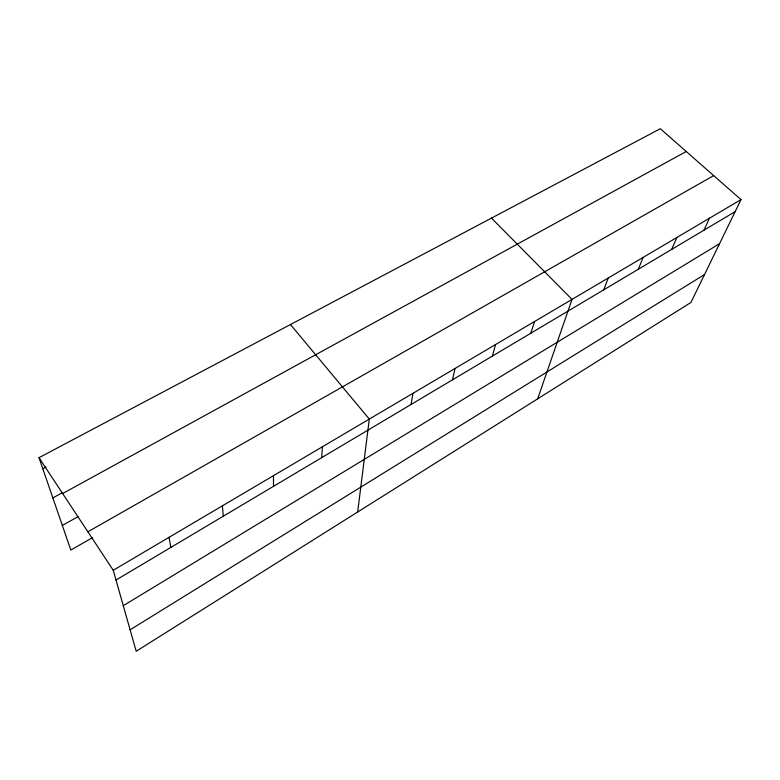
<?xml version="1.0" encoding="UTF-8"?>
<svg xmlns="http://www.w3.org/2000/svg" width="780" height="780" viewBox="0 0 780 780"><rect width="100%" height="100%" fill="white"/><g stroke="black" fill="none" stroke-linecap="round" stroke-linejoin="round"><path stroke-width="1.17" d="M321.701 457.655L322.384 446.794M357.679 512.002L369.301 419.094L290.472 324.538M411.011 404.508L413.01 393.276M452.478 379.84L455.052 368.452M492.404 356.08L495.514 344.565M530.878 333.187L534.475 321.565M537.664 398.834L572.013 299.393L491.468 218.117M603.759 289.819L608.225 278.011M638.313 269.256L643.159 257.38M671.687 249.395L676.894 237.461M703.95 230.197L709.488 218.224M741 199.612L690.934 302.455L136.188 651.28L113.246 570.277L39 457.675L660.309 128.72L741 199.612L113.246 570.277M130.114 629.821L704.554 274.492M123.279 605.699L719.55 243.682M116.015 580.047L735.15 211.633M92.674 537.547L70.814 550.066L39 457.675M87.877 531.794L713.661 175.597M62.341 525.457L77.941 516.711M52.855 497.913L62.449 492.648M62.644 493.535L686.234 151.495M42.812 468.751L46.03 467.025M169.046 537.332L170.839 547.423M222.407 505.83L223.294 516.214M273.468 475.673L273.536 486.32"/></g></svg>
